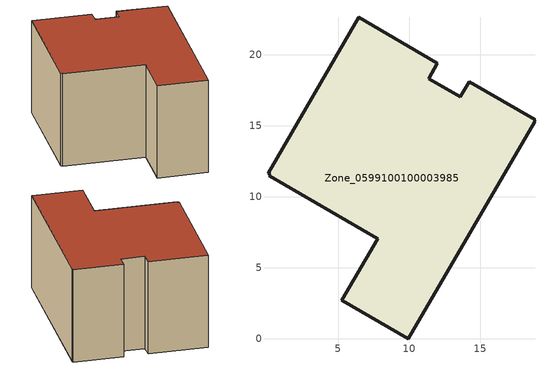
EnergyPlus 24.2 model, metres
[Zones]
Zone_0599100100003985
 floor ground (C_G): 0.22,11.57 0.06,11.66 6.45,22.62 11.98,19.39 11.38,18.3 13.6,17.01 14.23,18.09 18.84,15.4 18.78,15.3 18.83,15.27 9.93,0 5.25,2.72 7.77,7.04 0.16,11.47 z1.35
 wall outside (C_F): 5.25,2.72 9.93,0 18.83,15.27 18.78,15.3 18.84,15.4 14.23,18.09 13.6,17.01 11.38,18.3 11.98,19.39 6.45,22.62 0.06,11.66 0.22,11.57 0.16,11.47 7.77,7.04 5.25,2.72 z1.35:11.94
 roof outside (C_R): 18.78,15.3 18.84,15.4 14.23,18.09 13.6,17.01 11.38,18.3 11.98,19.39 6.45,22.62 0.06,11.66 0.22,11.57 0.16,11.47 7.77,7.04 5.25,2.72 9.93,0 18.83,15.27 z11.94
[BUILDING]
Pand.0599100100003985: North Axis=0; Terrain=City; Loads Convergence Tolerance Value=0.04; Temperature Convergence Tolerance Value=0.4; Solar Distribution=FullExterior; Maximum Number of Warmup Days=25; Minimum Number of Warmup Days=1
[Site:Location]
Rotterdam.The.Hague.AP_ZH_NLD Design_Conditions: Latitude=51.96; Longitude=4.45; Time Zone=1; Elevation=-4.5
[SITE:GROUNDTEMPERATURE:BUILDINGSURFACE]
18, 18, 18, 18, 18, 18, 18, 18, 18, 18, 18, 18
[MATERIAL] Thermal Absorptance=0.9; Solar Absorptance=0.7; Visible Absorptance=0.7
Name | Roughness | Thickness | Conductivity | Density | Specific Heat
G.D.2006-2014 | MediumSmooth | 0.15 | 0.06 | 540 | 1210
F.D.2006-2014 | Rough | 0.3 | 0.12 | 1920 | 840
R.D.2006-2014 | MediumRough | 0.2 | 0.08 | 1500 | 1000
[CONSTRUCTION]
C_G: G.D.2006-2014
C_F: F.D.2006-2014
C_R: R.D.2006-2014
[ZONE]
Zone_0599100100003985: Type=1; Multiplier=1; Ceiling Height=Autocalculate; Volume=Autocalculate; Floor Area=autocalculate; Part of Total Floor Area=Yes
[ZONEINFILTRATION:DESIGNFLOWRATE]
Infil_Zone_0599100100003985: Zone or ZoneList or Space or SpaceList=Zone_0599100100003985; Schedule=AlwaysOn; Design Flow Rate Calculation Method=Flow/Area; Flow Rate per Floor Area=0.0021; Constant Term Coefficient=1; Temperature Term Coefficient=0; Velocity Term Coefficient=0; Velocity Squared Term Coefficient=0
[HVACTEMPLATE:ZONE:IDEALLOADSAIRSYSTEM]
Zone_0599100100003985: Maximum Heating Supply Air Temperature=50; Minimum Cooling Supply Air Temperature=13; Maximum Heating Supply Air Humidity Ratio=0.0156; Minimum Cooling Supply Air Humidity Ratio=0.0077; Heating Limit=NoLimit; Cooling Limit=NoLimit; Dehumidification Control Type=ConstantSensibleHeatRatio; Cooling Sensible Heat Ratio=0.7; Dehumidification Setpoint=60; Humidification Control Type=None; Humidification Setpoint=30; Outdoor Air Method=None; Outdoor Air Flow Rate per Person=0.00944; Outdoor Air Flow Rate per Zone Floor Area=0; Outdoor Air Flow Rate per Zone=0; Demand Controlled Ventilation Type=None; Outdoor Air Economizer Type=NoEconomizer; Heat Recovery Type=None; Sensible Heat Recovery Effectiveness=0.7; Latent Heat Recovery Effectiveness=0.65
[ZONECONTROL:THERMOSTAT]
ThermostatControl_Zone_0599100100003985: Zone or ZoneList=Zone_0599100100003985; Control Type Schedule=DualSetpointControlType; Control 1=Thermostat_Zone_0599100100003985; Temperature Difference Between Cutout And Setpoint=0
[THERMOSTATSETPOINT:DUALSETPOINT]
Thermostat_Zone_0599100100003985: Heating Setpoint Temperature Schedule=HeatingSetpoint_Zone_0599100100003985; Cooling Setpoint Temperature Schedule=CoolingSetpoint_Zone_0599100100003985
[SCHEDULE:COMPACT]
HeatingSetpoint_Zone_0599100100003985: Through: 12/31, For: AllDays, Until: 24:00, 21
CoolingSetpoint_Zone_0599100100003985: Through: 12/31, For: AllDays, Until: 24:00, 24
DualSetpointControlType: Through: 12/31, For: AllDays, Until: 24:00, 4
AlwaysOn: Through: 12/31, For: AllDays, Until: 24:00, 1
